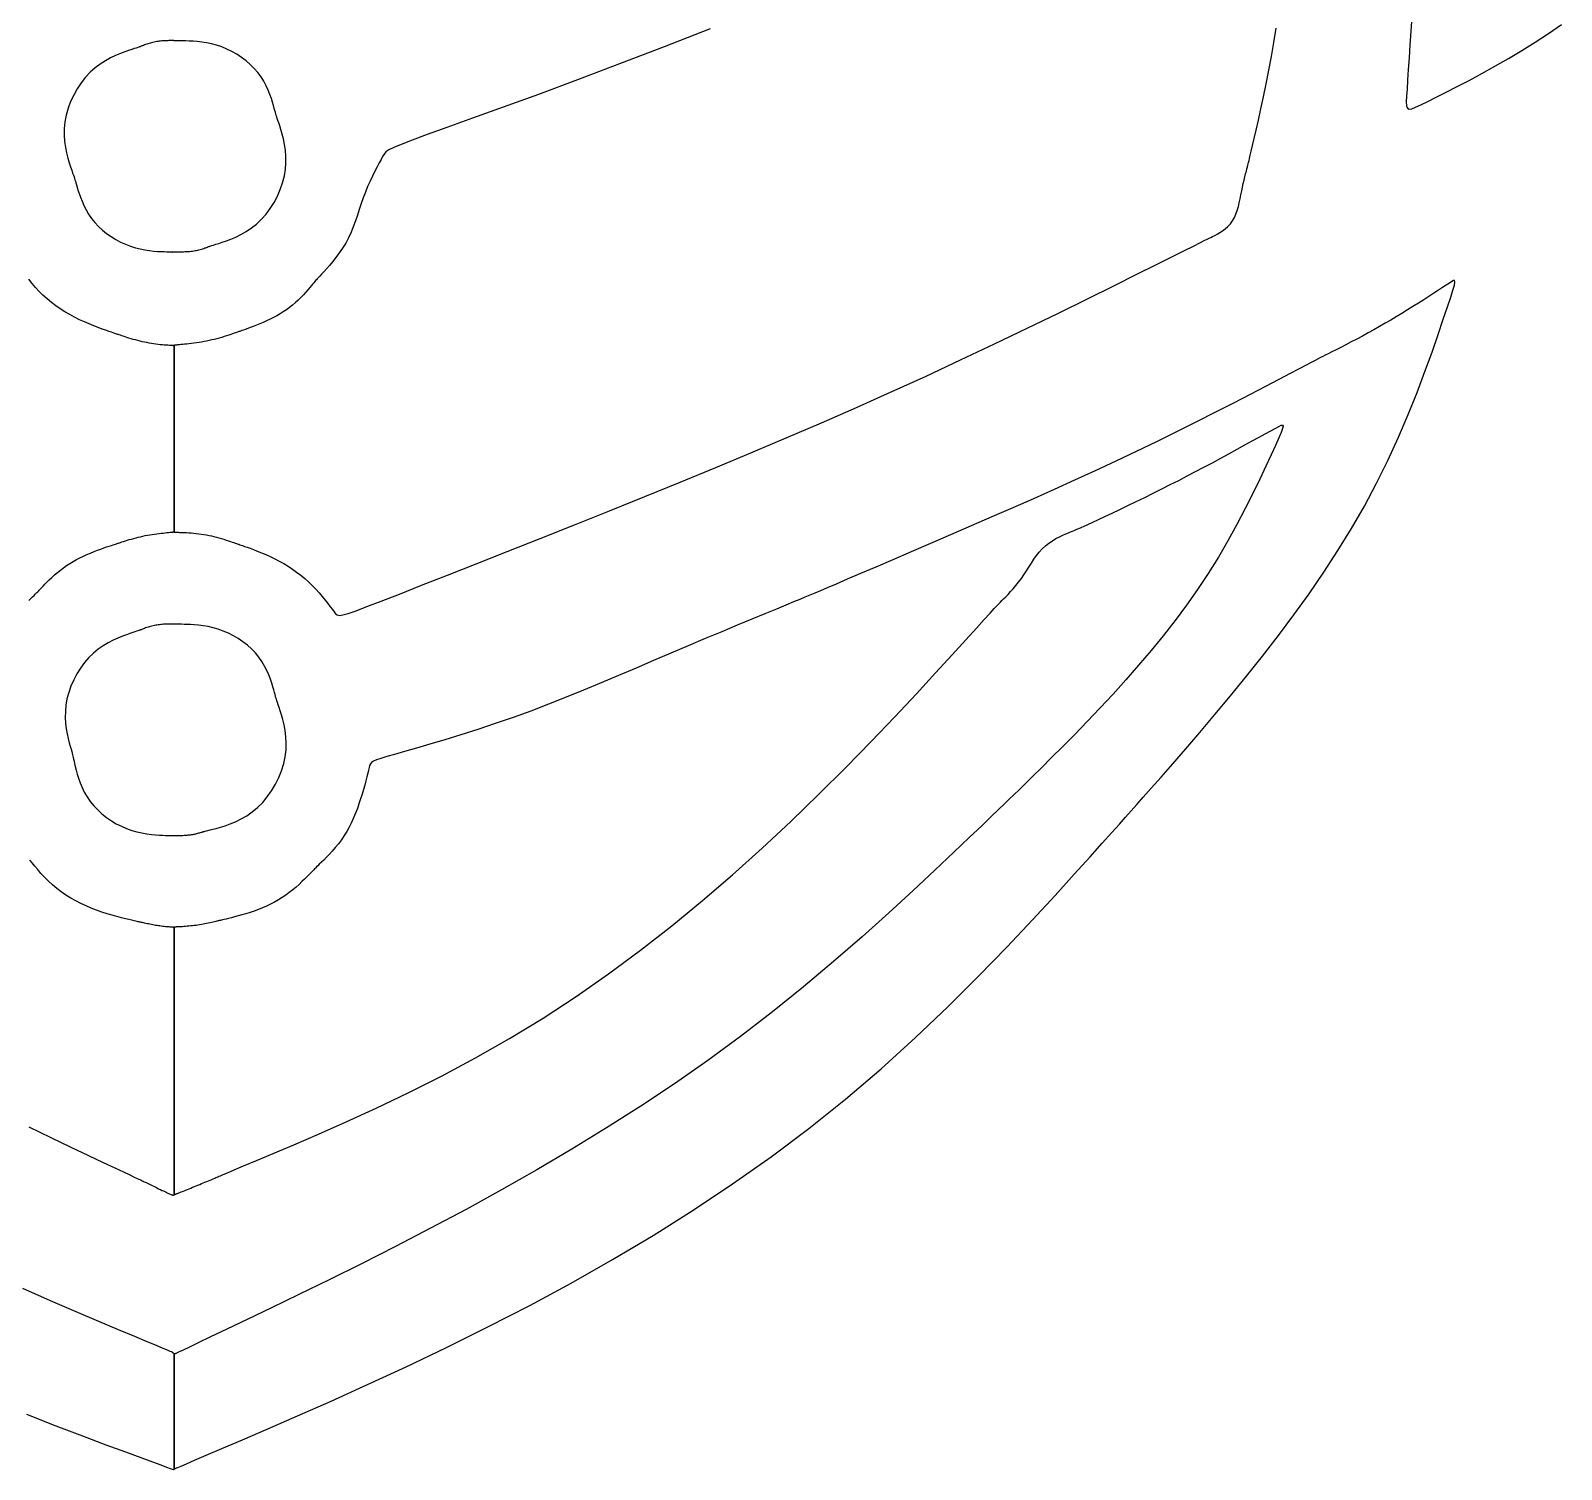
# Model space of a CAD drawing. Extents: x 0.9 to 43.7, y -24.8 to 15.2.
# Drawn here: x 20.7 to 40.3, y -24.81 to -6.39 of the extents above; entities that cross this region are included whole.
import ezdxf

# ---------------------------------------------------------------- set-up
doc = ezdxf.new("R2010")
doc.units = 0
doc.layers.add('LAYER 1', color=7, linetype='CONTINUOUS')

msp = doc.modelspace()

# ---------------------------------------------------------------- linework, layer by layer
at = {"layer": 'LAYER 1'}
for points in [[(38.383, -6.208), (38.371, -6.392), (38.36, -6.568), (38.349, -6.733), (38.339, -6.884), (38.33, -7.018), (38.323, -7.133), (38.317, -7.226), (38.314, -7.296), (38.317, -7.346), (38.328, -7.376), (38.349, -7.389), (38.383, -7.385), (38.433, -7.366), (38.501, -7.335), (38.589, -7.291), (38.697, -7.238), (38.823, -7.174), (38.964, -7.102), (39.118, -7.022), (39.28, -6.935), (39.448, -6.841), (39.62, -6.743), (39.793, -6.639), (39.963, -6.532), (40.132, -6.422), (40.299, -6.308)], [(29.402, -6.361), (28.812, -6.593), (28.242, -6.812), (27.703, -7.015), (27.203, -7.201), (26.752, -7.366), (26.359, -7.508), (26.033, -7.625), (25.778, -7.717), (25.586, -7.788), (25.447, -7.841), (25.351, -7.881), (25.289, -7.912), (25.251, -7.939), (25.228, -7.965), (25.21, -7.995), (25.19, -8.033), (25.166, -8.077), (25.139, -8.129), (25.11, -8.185), (25.079, -8.247), (25.049, -8.313), (25.018, -8.381), (24.989, -8.453), (24.962, -8.526), (24.936, -8.599), (24.911, -8.674), (24.887, -8.748), (24.861, -8.822), (24.834, -8.896), (24.805, -8.967), (24.773, -9.038), (24.737, -9.105), (24.697, -9.17), (24.655, -9.232), (24.612, -9.29), (24.569, -9.344), (24.528, -9.392), (24.49, -9.436), (24.456, -9.473), (24.427, -9.503), (24.405, -9.528), (24.387, -9.547), (24.373, -9.562), (24.362, -9.574), (24.352, -9.586), (24.341, -9.598), (24.33, -9.612), (24.316, -9.629), (24.298, -9.65), (24.277, -9.675), (24.253, -9.704), (24.226, -9.734), (24.196, -9.767), (24.164, -9.8), (24.13, -9.834), (24.094, -9.867), (24.057, -9.899), (24.018, -9.929), (23.979, -9.958), (23.938, -9.985), (23.897, -10.011), (23.855, -10.036), (23.812, -10.059), (23.768, -10.081), (23.724, -10.102), (23.68, -10.122), (23.636, -10.14), (23.594, -10.158), (23.553, -10.173), (23.516, -10.187), (23.482, -10.2), (23.452, -10.21), (23.427, -10.219), (23.407, -10.226), (23.392, -10.231), (23.38, -10.236), (23.369, -10.239), (23.36, -10.242), (23.35, -10.246), (23.339, -10.25), (23.326, -10.254), (23.309, -10.26), (23.288, -10.268), (23.265, -10.276), (23.239, -10.284), (23.211, -10.293), (23.181, -10.303), (23.151, -10.312), (23.119, -10.321), (23.087, -10.33), (23.055, -10.338), (23.022, -10.346), (22.99, -10.353), (22.957, -10.36), (22.924, -10.366), (22.891, -10.372), (22.859, -10.378), (22.826, -10.383), (22.793, -10.387), (22.761, -10.391), (22.73, -10.395), (22.701, -10.398), (22.674, -10.401), (22.65, -10.403), (22.628, -10.405), (22.61, -10.407), (22.596, -10.408), (22.586, -10.409), (22.578, -10.41), (22.573, -10.411), (22.569, -10.411), (22.567, -10.411), (22.566, -10.411), (22.566, -10.411), (22.565, -10.411), (22.565, -10.411), (22.564, -10.412), (22.563, -10.412), (22.562, -10.412), (22.561, -10.412), (22.56, -10.412), (22.559, -10.412), (22.558, -10.412), (22.557, -10.412), (22.556, -10.413), (22.555, -10.413), (22.554, -10.413), (22.553, -10.413), (22.552, -10.413), (22.551, -10.413), (22.55, -10.414), (22.549, -10.414), (22.548, -10.414), (22.547, -10.414), (22.547, -10.414), (22.546, -10.415), (22.545, -10.415), (22.544, -10.415), (22.544, -10.415), (22.544, -10.415), (22.543, -10.415), (22.543, -10.415), (22.543, -10.415), (22.543, -10.415), (22.543, -10.415), (22.543, -10.415), (22.543, -10.415), (22.543, -10.416), (22.543, -10.419), (22.543, -10.431), (22.543, -10.454), (22.543, -10.494), (22.543, -10.554), (22.543, -10.638), (22.543, -10.751), (22.543, -10.897), (22.543, -11.074), (22.543, -11.272), (22.543, -11.484), (22.543, -11.7), (22.543, -11.913), (22.543, -12.114), (22.543, -12.295), (22.543, -12.447), (22.543, -12.565), (22.543, -12.654), (22.543, -12.718), (22.543, -12.761), (22.543, -12.787), (22.543, -12.8), (22.543, -12.805), (22.543, -12.805), (22.543, -12.805), (22.543, -12.805), (22.543, -12.805), (22.543, -12.805), (22.543, -12.805), (22.543, -12.805), (22.543, -12.805), (22.544, -12.805), (22.544, -12.805), (22.545, -12.806), (22.546, -12.806), (22.546, -12.806), (22.547, -12.806), (22.548, -12.806), (22.549, -12.806), (22.55, -12.806), (22.551, -12.806), (22.552, -12.806), (22.553, -12.806), (22.554, -12.806), (22.555, -12.806), (22.556, -12.807), (22.557, -12.807), (22.558, -12.807), (22.559, -12.807), (22.56, -12.807), (22.561, -12.807), (22.562, -12.807), (22.563, -12.807), (22.564, -12.807), (22.564, -12.807), (22.565, -12.807), (22.566, -12.807), (22.566, -12.807), (22.567, -12.807), (22.569, -12.807), (22.572, -12.807), (22.577, -12.808), (22.584, -12.808), (22.595, -12.808), (22.608, -12.809), (22.626, -12.809), (22.647, -12.81), (22.671, -12.811), (22.698, -12.812), (22.728, -12.814), (22.758, -12.816), (22.79, -12.819), (22.823, -12.822), (22.856, -12.826), (22.889, -12.83), (22.922, -12.835), (22.954, -12.841), (22.987, -12.848), (23.019, -12.855), (23.051, -12.862), (23.084, -12.87), (23.115, -12.879), (23.147, -12.888), (23.178, -12.897), (23.207, -12.907), (23.235, -12.916), (23.262, -12.925), (23.285, -12.933), (23.306, -12.94), (23.324, -12.946), (23.338, -12.951), (23.349, -12.955), (23.36, -12.959), (23.37, -12.962), (23.382, -12.967), (23.397, -12.972), (23.417, -12.979), (23.442, -12.988), (23.474, -12.999), (23.512, -13.013), (23.556, -13.029), (23.605, -13.048), (23.658, -13.069), (23.714, -13.092), (23.771, -13.118), (23.829, -13.146), (23.887, -13.176), (23.944, -13.209), (24, -13.243), (24.055, -13.279), (24.109, -13.318), (24.161, -13.358), (24.212, -13.4), (24.261, -13.444), (24.308, -13.489), (24.354, -13.536), (24.397, -13.584), (24.437, -13.631), (24.475, -13.677), (24.509, -13.721), (24.54, -13.761), (24.566, -13.796), (24.588, -13.827), (24.607, -13.85), (24.627, -13.866), (24.656, -13.872), (24.702, -13.866), (24.77, -13.847), (24.87, -13.812), (25.007, -13.76), (25.19, -13.689), (25.424, -13.598), (25.709, -13.486), (26.039, -13.357), (26.406, -13.212), (26.803, -13.055), (27.225, -12.888), (27.664, -12.713), (28.113, -12.532), (28.567, -12.349), (29.02, -12.164), (29.473, -11.978), (29.925, -11.789), (30.376, -11.598), (30.826, -11.405), (31.274, -11.209), (31.721, -11.01), (32.167, -10.807), (32.609, -10.602), (33.043, -10.397), (33.462, -10.196), (33.86, -10.002), (34.231, -9.82), (34.568, -9.653), (34.866, -9.505), (35.118, -9.379), (35.32, -9.278), (35.474, -9.2), (35.588, -9.143), (35.67, -9.102), (35.726, -9.074), (35.763, -9.056), (35.789, -9.043), (35.81, -9.033), (35.833, -9.022), (35.861, -9.008), (35.892, -8.991), (35.926, -8.971), (35.961, -8.948), (35.996, -8.921), (36.03, -8.891), (36.062, -8.857), (36.089, -8.819), (36.113, -8.778), (36.133, -8.734), (36.149, -8.687), (36.164, -8.638), (36.176, -8.588), (36.187, -8.538), (36.197, -8.487), (36.207, -8.438), (36.217, -8.389), (36.227, -8.343), (36.238, -8.299), (36.248, -8.257), (36.257, -8.219), (36.266, -8.185), (36.274, -8.154), (36.281, -8.129), (36.286, -8.108), (36.291, -8.091), (36.295, -8.072), (36.301, -8.05), (36.308, -8.021), (36.317, -7.981), (36.329, -7.928), (36.345, -7.858), (36.366, -7.768), (36.391, -7.658), (36.42, -7.53), (36.451, -7.387), (36.484, -7.231), (36.519, -7.066), (36.553, -6.893), (36.587, -6.716), (36.619, -6.536), (36.649, -6.355)], [(20.679, -13.683), (20.706, -13.657), (20.729, -13.634), (20.748, -13.615), (20.763, -13.601), (20.775, -13.589), (20.785, -13.579), (20.794, -13.57), (20.804, -13.56), (20.814, -13.549), (20.827, -13.536), (20.843, -13.519), (20.863, -13.497), (20.886, -13.473), (20.913, -13.445), (20.943, -13.416), (20.975, -13.385), (21.01, -13.354), (21.047, -13.322), (21.085, -13.291), (21.124, -13.262), (21.164, -13.234), (21.206, -13.207), (21.248, -13.182), (21.291, -13.158), (21.335, -13.135), (21.38, -13.113), (21.424, -13.092), (21.47, -13.073), (21.515, -13.054), (21.559, -13.038), (21.601, -13.022), (21.641, -13.008), (21.677, -12.995), (21.709, -12.985), (21.737, -12.976), (21.759, -12.968), (21.777, -12.963), (21.79, -12.958), (21.801, -12.955), (21.811, -12.952), (21.82, -12.949), (21.829, -12.945), (21.841, -12.942), (21.855, -12.937), (21.872, -12.931), (21.893, -12.925), (21.916, -12.918), (21.941, -12.91), (21.967, -12.902), (21.995, -12.894), (22.024, -12.886), (22.053, -12.878), (22.082, -12.871), (22.111, -12.864), (22.141, -12.857), (22.17, -12.851), (22.2, -12.846), (22.23, -12.84), (22.259, -12.836), (22.289, -12.831), (22.318, -12.827), (22.347, -12.823), (22.375, -12.82), (22.402, -12.817), (22.426, -12.814), (22.449, -12.812), (22.469, -12.81), (22.485, -12.808), (22.499, -12.807), (22.509, -12.806), (22.516, -12.805), (22.522, -12.805), (22.525, -12.804), (22.527, -12.804), (22.528, -12.804), (22.528, -12.804), (22.528, -12.804), (22.529, -12.804), (22.529, -12.804), (22.53, -12.804), (22.53, -12.804), (22.531, -12.804), (22.531, -12.804), (22.532, -12.804), (22.533, -12.804), (22.533, -12.804), (22.534, -12.804), (22.534, -12.804), (22.535, -12.804), (22.536, -12.805), (22.536, -12.805), (22.537, -12.805), (22.538, -12.805), (22.538, -12.805), (22.539, -12.805), (22.54, -12.805), (22.54, -12.805), (22.541, -12.805), (22.541, -12.805), (22.542, -12.805), (22.542, -12.805), (22.542, -12.805), (22.542, -12.805), (22.542, -12.805), (22.543, -12.805), (22.543, -12.805), (22.543, -12.805), (22.543, -12.805), (22.543, -12.805), (22.543, -12.805), (22.543, -12.801), (22.543, -12.789), (22.543, -12.764), (22.543, -12.723), (22.543, -12.661), (22.543, -12.574), (22.543, -12.457), (22.543, -12.306), (22.543, -12.126), (22.543, -11.925), (22.543, -11.711), (22.543, -11.492), (22.543, -11.279), (22.543, -11.079), (22.543, -10.901), (22.543, -10.753), (22.543, -10.639), (22.543, -10.554), (22.543, -10.493), (22.543, -10.454), (22.543, -10.43), (22.543, -10.419), (22.543, -10.416), (22.543, -10.415), (22.543, -10.415), (22.543, -10.415), (22.543, -10.415), (22.543, -10.415), (22.542, -10.415), (22.542, -10.415), (22.542, -10.415), (22.541, -10.415), (22.541, -10.415), (22.54, -10.416), (22.539, -10.416), (22.538, -10.416), (22.537, -10.416), (22.537, -10.416), (22.536, -10.416), (22.535, -10.416), (22.534, -10.417), (22.533, -10.417), (22.532, -10.417), (22.531, -10.417), (22.53, -10.417), (22.529, -10.417), (22.528, -10.418), (22.527, -10.418), (22.526, -10.418), (22.525, -10.418), (22.524, -10.418), (22.523, -10.418), (22.522, -10.418), (22.521, -10.418), (22.52, -10.419), (22.52, -10.419), (22.519, -10.419), (22.519, -10.419), (22.518, -10.419), (22.515, -10.418), (22.512, -10.418), (22.507, -10.418), (22.499, -10.417), (22.489, -10.417), (22.475, -10.416), (22.458, -10.414), (22.438, -10.413), (22.415, -10.411), (22.39, -10.409), (22.364, -10.406), (22.336, -10.403), (22.307, -10.4), (22.278, -10.396), (22.249, -10.391), (22.22, -10.386), (22.191, -10.38), (22.162, -10.374), (22.133, -10.368), (22.104, -10.361), (22.075, -10.354), (22.046, -10.346), (22.018, -10.338), (21.99, -10.33), (21.962, -10.321), (21.936, -10.313), (21.912, -10.305), (21.89, -10.298), (21.87, -10.291), (21.853, -10.286), (21.839, -10.281), (21.828, -10.277), (21.818, -10.274), (21.808, -10.27), (21.796, -10.266), (21.781, -10.261), (21.762, -10.255), (21.737, -10.246), (21.705, -10.236), (21.666, -10.222), (21.62, -10.206), (21.568, -10.187), (21.512, -10.165), (21.453, -10.141), (21.392, -10.115), (21.329, -10.086), (21.266, -10.055), (21.204, -10.021), (21.143, -9.985), (21.083, -9.947), (21.025, -9.907), (20.969, -9.864), (20.914, -9.819), (20.862, -9.773), (20.813, -9.724), (20.766, -9.673), (20.722, -9.621), (20.681, -9.569)], [(20.682, -20.42), (20.964, -20.558), (21.22, -20.681), (21.445, -20.787), (21.633, -20.875), (21.78, -20.945), (21.892, -20.997), (21.974, -21.036), (22.03, -21.062), (22.066, -21.079), (22.088, -21.089), (22.1, -21.095), (22.109, -21.099), (22.119, -21.104), (22.131, -21.109), (22.144, -21.115), (22.159, -21.122), (22.174, -21.13), (22.191, -21.138), (22.208, -21.146), (22.226, -21.155), (22.244, -21.163), (22.261, -21.172), (22.279, -21.181), (22.297, -21.189), (22.314, -21.198), (22.332, -21.207), (22.35, -21.216), (22.367, -21.224), (22.385, -21.233), (22.403, -21.241), (22.42, -21.249), (22.437, -21.257), (22.453, -21.264), (22.467, -21.271), (22.481, -21.277), (22.492, -21.282), (22.502, -21.286), (22.509, -21.29), (22.514, -21.292), (22.519, -21.294), (22.521, -21.295), (22.523, -21.296), (22.524, -21.296), (22.525, -21.296), (22.525, -21.296), (22.525, -21.296), (22.526, -21.295), (22.526, -21.295), (22.527, -21.295), (22.528, -21.295), (22.529, -21.294), (22.529, -21.294), (22.53, -21.294), (22.531, -21.293), (22.532, -21.293), (22.532, -21.292), (22.533, -21.292), (22.534, -21.292), (22.535, -21.291), (22.535, -21.291), (22.536, -21.291), (22.537, -21.29), (22.538, -21.29), (22.538, -21.29), (22.539, -21.289), (22.54, -21.289), (22.54, -21.289), (22.541, -21.289), (22.541, -21.288), (22.542, -21.288), (22.542, -21.288), (22.542, -21.288), (22.542, -21.288), (22.543, -21.288), (22.543, -21.288), (22.543, -21.288), (22.543, -21.288), (22.543, -21.288), (22.543, -21.286), (22.543, -21.276), (22.543, -21.253), (22.543, -21.209), (22.543, -21.139), (22.543, -21.037), (22.543, -20.896), (22.543, -20.71), (22.543, -20.476), (22.543, -20.205), (22.543, -19.908), (22.543, -19.597), (22.543, -19.286), (22.543, -18.986), (22.543, -18.711), (22.543, -18.471), (22.543, -18.279), (22.543, -18.132), (22.543, -18.025), (22.543, -17.951), (22.543, -17.904), (22.543, -17.879), (22.543, -17.867), (22.543, -17.865), (22.543, -17.865), (22.543, -17.865), (22.543, -17.865), (22.543, -17.865), (22.543, -17.865), (22.543, -17.865), (22.542, -17.865), (22.542, -17.865), (22.542, -17.865), (22.542, -17.865), (22.542, -17.865), (22.541, -17.865), (22.541, -17.865), (22.541, -17.865), (22.54, -17.865), (22.54, -17.865), (22.539, -17.865), (22.539, -17.865), (22.539, -17.865), (22.538, -17.865), (22.538, -17.865), (22.537, -17.866), (22.537, -17.866), (22.537, -17.866), (22.536, -17.866), (22.536, -17.866), (22.535, -17.866), (22.535, -17.866), (22.535, -17.866), (22.534, -17.866), (22.534, -17.866), (22.534, -17.866), (22.534, -17.866), (22.533, -17.866), (22.533, -17.866), (22.532, -17.866), (22.531, -17.866), (22.528, -17.865), (22.524, -17.865), (22.519, -17.865), (22.511, -17.864), (22.502, -17.863), (22.491, -17.862), (22.478, -17.861), (22.463, -17.86), (22.447, -17.859), (22.43, -17.857), (22.413, -17.855), (22.395, -17.853), (22.376, -17.851), (22.358, -17.848), (22.34, -17.846), (22.322, -17.843), (22.303, -17.84), (22.285, -17.837), (22.267, -17.833), (22.249, -17.83), (22.231, -17.826), (22.213, -17.822), (22.195, -17.819), (22.178, -17.815), (22.162, -17.811), (22.147, -17.808), (22.133, -17.805), (22.121, -17.802), (22.111, -17.8), (22.102, -17.798), (22.095, -17.796), (22.088, -17.795), (22.078, -17.793), (22.066, -17.79), (22.049, -17.786), (22.027, -17.781), (21.998, -17.774), (21.961, -17.766), (21.916, -17.755), (21.865, -17.742), (21.808, -17.728), (21.747, -17.711), (21.683, -17.692), (21.616, -17.67), (21.548, -17.647), (21.48, -17.62), (21.413, -17.592), (21.347, -17.561), (21.282, -17.527), (21.218, -17.491), (21.156, -17.453), (21.096, -17.412), (21.038, -17.368), (20.983, -17.322), (20.931, -17.274), (20.882, -17.224), (20.836, -17.175), (20.795, -17.127), (20.757, -17.082), (20.724, -17.04), (20.695, -17.004)], [(20.65, -24.099), (21.027, -24.247), (21.368, -24.377), (21.667, -24.489), (21.916, -24.58), (22.113, -24.653), (22.262, -24.708), (22.371, -24.747), (22.445, -24.775), (22.491, -24.792), (22.517, -24.801), (22.527, -24.805), (22.529, -24.805), (22.53, -24.805), (22.53, -24.805), (22.531, -24.805), (22.531, -24.805), (22.532, -24.804), (22.532, -24.804), (22.533, -24.804), (22.533, -24.804), (22.534, -24.804), (22.534, -24.803), (22.535, -24.803), (22.535, -24.803), (22.536, -24.803), (22.536, -24.802), (22.537, -24.802), (22.537, -24.802), (22.538, -24.801), (22.538, -24.801), (22.539, -24.801), (22.54, -24.801), (22.54, -24.8), (22.541, -24.8), (22.541, -24.8), (22.541, -24.8), (22.542, -24.799), (22.542, -24.799), (22.542, -24.799), (22.542, -24.799), (22.543, -24.799), (22.543, -24.799), (22.543, -24.799), (22.543, -24.799), (22.543, -24.799), (22.543, -24.799), (22.543, -24.799), (22.543, -24.796), (22.543, -24.788), (22.543, -24.773), (22.543, -24.748), (22.543, -24.712), (22.543, -24.66), (22.543, -24.592), (22.543, -24.504), (22.543, -24.398), (22.543, -24.279), (22.543, -24.152), (22.543, -24.021), (22.543, -23.892), (22.543, -23.77), (22.543, -23.658), (22.543, -23.563), (22.543, -23.488), (22.543, -23.431), (22.543, -23.389), (22.543, -23.36), (22.543, -23.342), (22.543, -23.332), (22.543, -23.327), (22.543, -23.326), (22.543, -23.326), (22.543, -23.326), (22.543, -23.326), (22.543, -23.326), (22.543, -23.326), (22.542, -23.326), (22.542, -23.326), (22.542, -23.326), (22.541, -23.325), (22.541, -23.325), (22.54, -23.325), (22.54, -23.324), (22.539, -23.324), (22.538, -23.323), (22.537, -23.322), (22.536, -23.321), (22.534, -23.32), (22.533, -23.319), (22.531, -23.317), (22.53, -23.316), (22.528, -23.314), (22.526, -23.313), (22.525, -23.311), (22.523, -23.31), (22.522, -23.309), (22.52, -23.308), (22.519, -23.307), (22.518, -23.306), (22.518, -23.306), (22.517, -23.305), (22.516, -23.305), (22.516, -23.305), (22.515, -23.304), (22.515, -23.304), (22.514, -23.304), (22.508, -23.301), (22.491, -23.294), (22.457, -23.28), (22.401, -23.257), (22.316, -23.221), (22.196, -23.171), (22.036, -23.104), (21.83, -23.018), (21.578, -22.912), (21.285, -22.788), (20.958, -22.647), (20.603, -22.49)]]:
    msp.add_lwpolyline(points, dxfattribs=at)
for points in [[(22.559, -6.515), (22.558, -6.515), (22.557, -6.515), (22.556, -6.515), (22.555, -6.515), (22.554, -6.515), (22.553, -6.515), (22.552, -6.515), (22.551, -6.515), (22.55, -6.515), (22.549, -6.515), (22.548, -6.515), (22.547, -6.514), (22.547, -6.514), (22.546, -6.514), (22.545, -6.514), (22.545, -6.514), (22.544, -6.514), (22.544, -6.514), (22.543, -6.514), (22.543, -6.514), (22.543, -6.514), (22.543, -6.514), (22.542, -6.514), (22.542, -6.514), (22.542, -6.514), (22.541, -6.514), (22.54, -6.514), (22.54, -6.514), (22.539, -6.514), (22.538, -6.514), (22.537, -6.513), (22.536, -6.513), (22.535, -6.513), (22.534, -6.513), (22.533, -6.513), (22.531, -6.513), (22.53, -6.513), (22.529, -6.513), (22.528, -6.513), (22.527, -6.513), (22.526, -6.512), (22.525, -6.512), (22.524, -6.512), (22.523, -6.512), (22.522, -6.512), (22.52, -6.512), (22.52, -6.512), (22.519, -6.512), (22.518, -6.512), (22.517, -6.512), (22.516, -6.512), (22.516, -6.512), (22.515, -6.512), (22.514, -6.512), (22.513, -6.512), (22.511, -6.512), (22.508, -6.512), (22.504, -6.513), (22.498, -6.513), (22.491, -6.513), (22.482, -6.513), (22.471, -6.513), (22.459, -6.514), (22.446, -6.514), (22.431, -6.515), (22.416, -6.516), (22.4, -6.517), (22.384, -6.518), (22.367, -6.52), (22.351, -6.522), (22.335, -6.524), (22.318, -6.526), (22.302, -6.529), (22.286, -6.533), (22.269, -6.536), (22.253, -6.54), (22.237, -6.545), (22.221, -6.549), (22.205, -6.554), (22.19, -6.559), (22.175, -6.564), (22.162, -6.569), (22.149, -6.574), (22.137, -6.579), (22.127, -6.582), (22.119, -6.586), (22.112, -6.588), (22.105, -6.591), (22.098, -6.594), (22.088, -6.597), (22.074, -6.602), (22.055, -6.608), (22.031, -6.616), (21.998, -6.627), (21.957, -6.64), (21.909, -6.657), (21.853, -6.678), (21.792, -6.704), (21.728, -6.734), (21.662, -6.771), (21.595, -6.813), (21.529, -6.862), (21.465, -6.919), (21.405, -6.983), (21.35, -7.054), (21.3, -7.13), (21.255, -7.21), (21.216, -7.294), (21.184, -7.38), (21.159, -7.467), (21.142, -7.554), (21.133, -7.639), (21.132, -7.723), (21.138, -7.803), (21.148, -7.88), (21.162, -7.951), (21.179, -8.017), (21.196, -8.077), (21.213, -8.129), (21.229, -8.173), (21.241, -8.208), (21.251, -8.236), (21.259, -8.259), (21.265, -8.278), (21.271, -8.296), (21.277, -8.314), (21.283, -8.334), (21.29, -8.359), (21.299, -8.389), (21.31, -8.427), (21.324, -8.47), (21.341, -8.518), (21.362, -8.57), (21.386, -8.624), (21.414, -8.679), (21.446, -8.735), (21.483, -8.789), (21.525, -8.841), (21.572, -8.891), (21.623, -8.938), (21.677, -8.982), (21.734, -9.023), (21.793, -9.059), (21.855, -9.092), (21.917, -9.121), (21.98, -9.145), (22.044, -9.164), (22.106, -9.18), (22.166, -9.192), (22.224, -9.2), (22.279, -9.207), (22.328, -9.211), (22.373, -9.214), (22.411, -9.215), (22.442, -9.216), (22.466, -9.217), (22.484, -9.218), (22.497, -9.219), (22.506, -9.219), (22.511, -9.219), (22.514, -9.219), (22.515, -9.219), (22.516, -9.219), (22.517, -9.219), (22.517, -9.219), (22.518, -9.219), (22.519, -9.219), (22.52, -9.219), (22.521, -9.22), (22.522, -9.22), (22.523, -9.219), (22.524, -9.219), (22.526, -9.219), (22.527, -9.219), (22.528, -9.219), (22.529, -9.219), (22.53, -9.219), (22.531, -9.219), (22.532, -9.219), (22.533, -9.219), (22.534, -9.219), (22.535, -9.219), (22.536, -9.218), (22.537, -9.218), (22.538, -9.218), (22.539, -9.218), (22.54, -9.218), (22.541, -9.218), (22.541, -9.218), (22.542, -9.218), (22.542, -9.218), (22.542, -9.218), (22.543, -9.218), (22.543, -9.218), (22.543, -9.218), (22.544, -9.218), (22.544, -9.218), (22.544, -9.218), (22.545, -9.218), (22.546, -9.217), (22.546, -9.217), (22.547, -9.217), (22.548, -9.217), (22.549, -9.217), (22.55, -9.217), (22.551, -9.217), (22.552, -9.217), (22.553, -9.217), (22.554, -9.217), (22.555, -9.217), (22.555, -9.217), (22.556, -9.217), (22.557, -9.217), (22.558, -9.217), (22.559, -9.217), (22.56, -9.217), (22.561, -9.217), (22.562, -9.217), (22.563, -9.217), (22.564, -9.217), (22.565, -9.217), (22.565, -9.217), (22.566, -9.217), (22.566, -9.217), (22.567, -9.217), (22.568, -9.217), (22.569, -9.217), (22.572, -9.217), (22.575, -9.217), (22.58, -9.217), (22.587, -9.217), (22.595, -9.217), (22.605, -9.217), (22.617, -9.216), (22.63, -9.216), (22.645, -9.216), (22.66, -9.216), (22.676, -9.215), (22.692, -9.215), (22.709, -9.214), (22.726, -9.212), (22.742, -9.211), (22.759, -9.209), (22.776, -9.207), (22.792, -9.205), (22.809, -9.202), (22.826, -9.199), (22.842, -9.195), (22.858, -9.191), (22.875, -9.187), (22.891, -9.182), (22.906, -9.178), (22.92, -9.173), (22.934, -9.168), (22.946, -9.164), (22.957, -9.16), (22.967, -9.156), (22.974, -9.154), (22.981, -9.151), (22.988, -9.149), (22.997, -9.146), (23.009, -9.142), (23.025, -9.137), (23.046, -9.13), (23.075, -9.121), (23.111, -9.11), (23.156, -9.095), (23.209, -9.077), (23.267, -9.055), (23.33, -9.028), (23.396, -8.995), (23.463, -8.957), (23.53, -8.912), (23.596, -8.861), (23.658, -8.801), (23.717, -8.735), (23.771, -8.662), (23.82, -8.584), (23.863, -8.503), (23.899, -8.418), (23.929, -8.332), (23.952, -8.246), (23.966, -8.16), (23.972, -8.076), (23.972, -7.994), (23.965, -7.915), (23.954, -7.841), (23.94, -7.772), (23.924, -7.709), (23.907, -7.653), (23.892, -7.605), (23.879, -7.566), (23.868, -7.534), (23.86, -7.509), (23.854, -7.488), (23.848, -7.47), (23.842, -7.452), (23.837, -7.432), (23.83, -7.409), (23.823, -7.381), (23.813, -7.345), (23.8, -7.303), (23.785, -7.255), (23.767, -7.203), (23.745, -7.149), (23.719, -7.092), (23.688, -7.034), (23.653, -6.977), (23.612, -6.921), (23.567, -6.868), (23.516, -6.818), (23.462, -6.771), (23.404, -6.728), (23.343, -6.688), (23.28, -6.652), (23.216, -6.621), (23.151, -6.594), (23.085, -6.573), (23.02, -6.556), (22.957, -6.542), (22.895, -6.533), (22.837, -6.526), (22.784, -6.522), (22.735, -6.519), (22.692, -6.518), (22.657, -6.517), (22.628, -6.517), (22.607, -6.516), (22.591, -6.516), (22.58, -6.516), (22.573, -6.516), (22.569, -6.516), (22.567, -6.516), (22.566, -6.516), (22.565, -6.516), (22.565, -6.516), (22.564, -6.516), (22.563, -6.516), (22.563, -6.515), (22.562, -6.515), (22.561, -6.515), (22.56, -6.515)], [(22.755, -21.203), (22.777, -21.194), (22.8, -21.185), (22.823, -21.176), (22.845, -21.166), (22.868, -21.157), (22.89, -21.147), (22.913, -21.138), (22.935, -21.129), (22.958, -21.119), (22.98, -21.11), (23.001, -21.101), (23.022, -21.092), (23.042, -21.084), (23.06, -21.076), (23.076, -21.069), (23.09, -21.063), (23.101, -21.059), (23.113, -21.053), (23.133, -21.045), (23.167, -21.031), (23.224, -21.007), (23.309, -20.971), (23.43, -20.92), (23.594, -20.851), (23.808, -20.761), (24.075, -20.648), (24.39, -20.513), (24.743, -20.356), (25.129, -20.179), (25.538, -19.983), (25.964, -19.769), (26.399, -19.537), (26.834, -19.289), (27.265, -19.027), (27.688, -18.75), (28.103, -18.46), (28.511, -18.158), (28.912, -17.846), (29.305, -17.524), (29.69, -17.193), (30.067, -16.854), (30.435, -16.509), (30.794, -16.162), (31.137, -15.819), (31.462, -15.486), (31.765, -15.169), (32.042, -14.874), (32.288, -14.608), (32.5, -14.376), (32.674, -14.185), (32.81, -14.036), (32.912, -13.924), (32.987, -13.842), (33.039, -13.785), (33.075, -13.746), (33.1, -13.72), (33.118, -13.701), (33.137, -13.683), (33.159, -13.66), (33.186, -13.634), (33.216, -13.603), (33.248, -13.568), (33.282, -13.53), (33.316, -13.49), (33.351, -13.446), (33.386, -13.4), (33.419, -13.352), (33.451, -13.303), (33.483, -13.253), (33.514, -13.203), (33.547, -13.154), (33.581, -13.107), (33.616, -13.062), (33.654, -13.02), (33.695, -12.981), (33.739, -12.947), (33.784, -12.916), (33.829, -12.889), (33.873, -12.866), (33.915, -12.846), (33.954, -12.828), (33.989, -12.814), (34.017, -12.803), (34.04, -12.794), (34.06, -12.786), (34.078, -12.778), (34.098, -12.769), (34.121, -12.759), (34.151, -12.746), (34.188, -12.728), (34.237, -12.706), (34.299, -12.677), (34.372, -12.643), (34.455, -12.604), (34.547, -12.561), (34.646, -12.515), (34.749, -12.466), (34.856, -12.414), (34.965, -12.361), (35.074, -12.308), (35.183, -12.253), (35.292, -12.198), (35.4, -12.143), (35.508, -12.087), (35.616, -12.031), (35.723, -11.974), (35.831, -11.917), (35.938, -11.859), (36.044, -11.802), (36.148, -11.745), (36.248, -11.69), (36.342, -11.639), (36.43, -11.59), (36.509, -11.547), (36.578, -11.509), (36.635, -11.477), (36.68, -11.453), (36.711, -11.438), (36.731, -11.437), (36.737, -11.449), (36.731, -11.479), (36.713, -11.529), (36.682, -11.6), (36.639, -11.696), (36.583, -11.818), (36.516, -11.963), (36.438, -12.129), (36.35, -12.311), (36.252, -12.505), (36.145, -12.708), (36.03, -12.916), (35.908, -13.126), (35.778, -13.334), (35.642, -13.539), (35.501, -13.74), (35.354, -13.937), (35.202, -14.132), (35.046, -14.323), (34.887, -14.511), (34.725, -14.696), (34.56, -14.879), (34.394, -15.057), (34.229, -15.23), (34.069, -15.395), (33.916, -15.55), (33.773, -15.693), (33.643, -15.822), (33.529, -15.934), (33.433, -16.028), (33.357, -16.103), (33.292, -16.166), (33.232, -16.224), (33.169, -16.285), (33.094, -16.357), (33, -16.447), (32.878, -16.564), (32.72, -16.714), (32.52, -16.905), (32.278, -17.134), (31.999, -17.395), (31.688, -17.681), (31.347, -17.986), (30.983, -18.303), (30.599, -18.626), (30.2, -18.948), (29.79, -19.264), (29.372, -19.57), (28.946, -19.867), (28.514, -20.155), (28.076, -20.434), (27.632, -20.706), (27.184, -20.969), (26.732, -21.226), (26.277, -21.476), (25.822, -21.718), (25.373, -21.951), (24.938, -22.172), (24.524, -22.379), (24.137, -22.568), (23.785, -22.739), (23.476, -22.887), (23.215, -23.011), (23.008, -23.11), (22.85, -23.185), (22.736, -23.239), (22.657, -23.277), (22.607, -23.3), (22.58, -23.313), (22.569, -23.318), (22.566, -23.32), (22.566, -23.32), (22.565, -23.32), (22.564, -23.32), (22.564, -23.321), (22.563, -23.321), (22.562, -23.321), (22.561, -23.321), (22.56, -23.322), (22.559, -23.322), (22.559, -23.323), (22.558, -23.323), (22.557, -23.323), (22.556, -23.324), (22.555, -23.324), (22.555, -23.325), (22.554, -23.325), (22.553, -23.326), (22.552, -23.326), (22.551, -23.327), (22.55, -23.327), (22.55, -23.327), (22.549, -23.328), (22.548, -23.328), (22.548, -23.328), (22.547, -23.329), (22.547, -23.329), (22.546, -23.329), (22.546, -23.329), (22.546, -23.329), (22.546, -23.329), (22.546, -23.329), (22.546, -23.329), (22.546, -23.329), (22.546, -23.329), (22.546, -23.329), (22.546, -23.329), (22.546, -23.329), (22.546, -23.329), (22.546, -23.329), (22.546, -23.329), (22.546, -23.329), (22.545, -23.329), (22.545, -23.328), (22.545, -23.328), (22.545, -23.328), (22.545, -23.328), (22.544, -23.328), (22.544, -23.327), (22.544, -23.327), (22.544, -23.327), (22.544, -23.327), (22.543, -23.327), (22.543, -23.327), (22.543, -23.327), (22.543, -23.326), (22.543, -23.326), (22.543, -23.326), (22.543, -23.326), (22.543, -23.326), (22.543, -23.326), (22.543, -23.326), (22.543, -23.326), (22.543, -23.326), (22.543, -23.326), (22.543, -23.326), (22.543, -23.326), (22.543, -23.326), (22.543, -23.328), (22.543, -23.333), (22.543, -23.345), (22.543, -23.366), (22.543, -23.399), (22.543, -23.446), (22.543, -23.51), (22.543, -23.594), (22.543, -23.697), (22.543, -23.815), (22.543, -23.943), (22.543, -24.076), (22.543, -24.208), (22.543, -24.335), (22.543, -24.451), (22.543, -24.55), (22.543, -24.63), (22.543, -24.69), (22.543, -24.734), (22.543, -24.764), (22.543, -24.783), (22.543, -24.794), (22.543, -24.798), (22.543, -24.799), (22.543, -24.799), (22.543, -24.799), (22.543, -24.799), (22.543, -24.799), (22.543, -24.799), (22.543, -24.799), (22.543, -24.799), (22.544, -24.798), (22.544, -24.798), (22.545, -24.798), (22.545, -24.798), (22.546, -24.798), (22.547, -24.797), (22.548, -24.797), (22.549, -24.796), (22.55, -24.796), (22.551, -24.796), (22.552, -24.795), (22.553, -24.795), (22.554, -24.794), (22.555, -24.794), (22.556, -24.793), (22.557, -24.793), (22.558, -24.793), (22.559, -24.792), (22.56, -24.792), (22.561, -24.791), (22.562, -24.791), (22.563, -24.79), (22.563, -24.79), (22.564, -24.79), (22.565, -24.789), (22.566, -24.789), (22.566, -24.789), (22.572, -24.786), (22.59, -24.779), (22.629, -24.762), (22.697, -24.733), (22.801, -24.688), (22.95, -24.625), (23.153, -24.538), (23.416, -24.426), (23.741, -24.286), (24.122, -24.12), (24.55, -23.931), (25.015, -23.72), (25.511, -23.491), (26.028, -23.243), (26.558, -22.981), (27.092, -22.706), (27.624, -22.419), (28.151, -22.12), (28.671, -21.81), (29.184, -21.487), (29.688, -21.151), (30.182, -20.803), (30.665, -20.441), (31.135, -20.065), (31.591, -19.675), (32.03, -19.277), (32.447, -18.879), (32.839, -18.49), (33.2, -18.118), (33.528, -17.771), (33.817, -17.457), (34.064, -17.184), (34.265, -16.961), (34.422, -16.786), (34.544, -16.65), (34.641, -16.543), (34.72, -16.455), (34.791, -16.375), (34.864, -16.293), (34.947, -16.2), (35.049, -16.084), (35.175, -15.941), (35.324, -15.772), (35.49, -15.581), (35.672, -15.37), (35.864, -15.142), (36.065, -14.901), (36.269, -14.651), (36.474, -14.393), (36.677, -14.13), (36.875, -13.864), (37.069, -13.594), (37.257, -13.32), (37.438, -13.041), (37.612, -12.759), (37.777, -12.472), (37.933, -12.181), (38.079, -11.887), (38.214, -11.591), (38.338, -11.299), (38.451, -11.017), (38.553, -10.748), (38.643, -10.5), (38.721, -10.276), (38.787, -10.081), (38.841, -9.922), (38.882, -9.798), (38.911, -9.706), (38.929, -9.643), (38.935, -9.604), (38.932, -9.586), (38.919, -9.585), (38.896, -9.596), (38.865, -9.617), (38.825, -9.643), (38.778, -9.674), (38.725, -9.709), (38.666, -9.747), (38.603, -9.787), (38.537, -9.83), (38.468, -9.874), (38.398, -9.918), (38.328, -9.961), (38.257, -10.005), (38.186, -10.048), (38.115, -10.09), (38.043, -10.132), (37.971, -10.174), (37.899, -10.214), (37.826, -10.255), (37.753, -10.295), (37.68, -10.334), (37.609, -10.371), (37.541, -10.407), (37.476, -10.44), (37.416, -10.471), (37.362, -10.498), (37.315, -10.522), (37.277, -10.542), (37.245, -10.558), (37.216, -10.572), (37.185, -10.588), (37.147, -10.608), (37.097, -10.634), (37.03, -10.669), (36.942, -10.716), (36.827, -10.776), (36.683, -10.851), (36.512, -10.941), (36.317, -11.042), (36.102, -11.153), (35.871, -11.272), (35.627, -11.395), (35.374, -11.521), (35.116, -11.648), (34.855, -11.774), (34.594, -11.898), (34.331, -12.02), (34.068, -12.141), (33.804, -12.26), (33.54, -12.378), (33.275, -12.495), (33.01, -12.611), (32.745, -12.727), (32.481, -12.841), (32.224, -12.952), (31.975, -13.059), (31.74, -13.16), (31.523, -13.253), (31.327, -13.337), (31.156, -13.41), (31.014, -13.47), (30.902, -13.518), (30.813, -13.556), (30.741, -13.587), (30.677, -13.613), (30.616, -13.639), (30.55, -13.667), (30.471, -13.699), (30.373, -13.74), (30.25, -13.791), (30.102, -13.851), (29.935, -13.921), (29.749, -13.998), (29.55, -14.081), (29.34, -14.169), (29.122, -14.261), (28.9, -14.355), (28.677, -14.45), (28.454, -14.546), (28.231, -14.641), (28.007, -14.736), (27.783, -14.829), (27.558, -14.92), (27.333, -15.009), (27.106, -15.096), (26.879, -15.178), (26.652, -15.257), (26.428, -15.331), (26.212, -15.4), (26.006, -15.463), (25.815, -15.521), (25.642, -15.572), (25.49, -15.616), (25.363, -15.652), (25.263, -15.68), (25.187, -15.703), (25.132, -15.722), (25.094, -15.738), (25.068, -15.755), (25.053, -15.772), (25.043, -15.793), (25.036, -15.82), (25.029, -15.853), (25.019, -15.893), (25.008, -15.939), (24.995, -15.99), (24.98, -16.044), (24.964, -16.102), (24.947, -16.162), (24.928, -16.222), (24.907, -16.283), (24.886, -16.344), (24.862, -16.405), (24.837, -16.464), (24.81, -16.523), (24.781, -16.581), (24.75, -16.637), (24.717, -16.691), (24.681, -16.744), (24.643, -16.795), (24.604, -16.843), (24.565, -16.889), (24.526, -16.931), (24.49, -16.969), (24.455, -17.004), (24.425, -17.033), (24.399, -17.058), (24.379, -17.078), (24.363, -17.093), (24.349, -17.106), (24.338, -17.117), (24.327, -17.128), (24.316, -17.14), (24.303, -17.153), (24.286, -17.171), (24.265, -17.192), (24.24, -17.219), (24.21, -17.248), (24.177, -17.28), (24.14, -17.315), (24.101, -17.35), (24.059, -17.385), (24.015, -17.42), (23.97, -17.453), (23.923, -17.485), (23.875, -17.514), (23.825, -17.542), (23.775, -17.568), (23.724, -17.593), (23.672, -17.616), (23.619, -17.637), (23.566, -17.657), (23.513, -17.675), (23.46, -17.692), (23.409, -17.707), (23.36, -17.72), (23.314, -17.732), (23.273, -17.743), (23.236, -17.752), (23.205, -17.759), (23.18, -17.765), (23.161, -17.77), (23.146, -17.773), (23.135, -17.776), (23.126, -17.778), (23.118, -17.78), (23.109, -17.782), (23.1, -17.784), (23.089, -17.787), (23.075, -17.79), (23.058, -17.794), (23.04, -17.798), (23.021, -17.803), (23, -17.807), (22.978, -17.812), (22.956, -17.817), (22.934, -17.821), (22.911, -17.825), (22.889, -17.829), (22.866, -17.833), (22.843, -17.836), (22.821, -17.84), (22.798, -17.843), (22.775, -17.845), (22.753, -17.848), (22.73, -17.85), (22.708, -17.852), (22.686, -17.854), (22.666, -17.855), (22.646, -17.857), (22.629, -17.858), (22.613, -17.859), (22.6, -17.859), (22.59, -17.86), (22.582, -17.86), (22.576, -17.861), (22.572, -17.861), (22.569, -17.861), (22.567, -17.861), (22.566, -17.861), (22.566, -17.861), (22.565, -17.861), (22.565, -17.861), (22.564, -17.862), (22.563, -17.862), (22.562, -17.862), (22.561, -17.862), (22.56, -17.862), (22.56, -17.862), (22.558, -17.862), (22.557, -17.862), (22.556, -17.862), (22.555, -17.863), (22.554, -17.863), (22.553, -17.863), (22.552, -17.863), (22.551, -17.863), (22.551, -17.863), (22.55, -17.864), (22.549, -17.864), (22.548, -17.864), (22.547, -17.864), (22.546, -17.864), (22.545, -17.864), (22.545, -17.864), (22.544, -17.864), (22.544, -17.865), (22.543, -17.865), (22.543, -17.865), (22.543, -17.865), (22.543, -17.865), (22.543, -17.865), (22.543, -17.865), (22.543, -17.865), (22.543, -17.865), (22.543, -17.868), (22.543, -17.88), (22.543, -17.907), (22.543, -17.954), (22.543, -18.029), (22.543, -18.137), (22.543, -18.284), (22.543, -18.476), (22.543, -18.714), (22.543, -18.987), (22.543, -19.284), (22.543, -19.593), (22.543, -19.901), (22.543, -20.196), (22.543, -20.466), (22.543, -20.7), (22.543, -20.887), (22.543, -21.029), (22.543, -21.133), (22.543, -21.204), (22.543, -21.25), (22.543, -21.275), (22.543, -21.285), (22.543, -21.288), (22.543, -21.288), (22.543, -21.288), (22.543, -21.288), (22.543, -21.288), (22.543, -21.288), (22.543, -21.288), (22.543, -21.287), (22.544, -21.287), (22.544, -21.287), (22.545, -21.287), (22.545, -21.286), (22.546, -21.286), (22.547, -21.286), (22.548, -21.285), (22.549, -21.285), (22.55, -21.284), (22.551, -21.284), (22.552, -21.284), (22.553, -21.283), (22.554, -21.283), (22.555, -21.282), (22.556, -21.282), (22.557, -21.282), (22.558, -21.281), (22.559, -21.281), (22.56, -21.28), (22.561, -21.28), (22.562, -21.28), (22.562, -21.279), (22.563, -21.279), (22.564, -21.279), (22.565, -21.278), (22.565, -21.278), (22.566, -21.278), (22.567, -21.278), (22.568, -21.277), (22.569, -21.277), (22.572, -21.275), (22.577, -21.274), (22.583, -21.271), (22.591, -21.268), (22.602, -21.264), (22.615, -21.259), (22.631, -21.253), (22.648, -21.246), (22.668, -21.238), (22.688, -21.23), (22.71, -21.221), (22.732, -21.212)], [(23.625, -14.407), (23.581, -14.353), (23.532, -14.302), (23.478, -14.254), (23.422, -14.21), (23.362, -14.169), (23.299, -14.132), (23.235, -14.1), (23.17, -14.072), (23.105, -14.048), (23.04, -14.03), (22.975, -14.016), (22.913, -14.005), (22.854, -13.998), (22.799, -13.993), (22.749, -13.989), (22.705, -13.988), (22.667, -13.987), (22.636, -13.986), (22.613, -13.986), (22.595, -13.985), (22.583, -13.985), (22.575, -13.985), (22.57, -13.985), (22.567, -13.985), (22.566, -13.985), (22.566, -13.985), (22.565, -13.985), (22.564, -13.985), (22.564, -13.985), (22.563, -13.985), (22.562, -13.985), (22.561, -13.985), (22.56, -13.985), (22.559, -13.985), (22.558, -13.985), (22.557, -13.985), (22.556, -13.985), (22.555, -13.984), (22.554, -13.984), (22.553, -13.984), (22.552, -13.984), (22.551, -13.984), (22.55, -13.984), (22.549, -13.984), (22.549, -13.984), (22.548, -13.984), (22.547, -13.984), (22.546, -13.984), (22.545, -13.984), (22.545, -13.984), (22.544, -13.984), (22.544, -13.984), (22.543, -13.984), (22.543, -13.984), (22.543, -13.984), (22.543, -13.983), (22.542, -13.983), (22.542, -13.983), (22.542, -13.983), (22.541, -13.983), (22.541, -13.983), (22.54, -13.983), (22.539, -13.983), (22.538, -13.983), (22.537, -13.983), (22.536, -13.983), (22.535, -13.983), (22.534, -13.983), (22.533, -13.983), (22.532, -13.982), (22.531, -13.982), (22.53, -13.982), (22.528, -13.982), (22.527, -13.982), (22.526, -13.982), (22.525, -13.982), (22.524, -13.982), (22.523, -13.982), (22.522, -13.982), (22.521, -13.982), (22.52, -13.982), (22.519, -13.982), (22.518, -13.982), (22.517, -13.982), (22.516, -13.982), (22.516, -13.982), (22.515, -13.982), (22.515, -13.982), (22.514, -13.982), (22.512, -13.982), (22.509, -13.982), (22.505, -13.982), (22.5, -13.982), (22.493, -13.982), (22.485, -13.982), (22.474, -13.982), (22.462, -13.983), (22.449, -13.983), (22.435, -13.984), (22.42, -13.985), (22.404, -13.986), (22.387, -13.987), (22.371, -13.989), (22.354, -13.991), (22.338, -13.993), (22.321, -13.995), (22.305, -13.998), (22.288, -14.001), (22.272, -14.005), (22.255, -14.009), (22.239, -14.013), (22.223, -14.018), (22.207, -14.023), (22.191, -14.028), (22.176, -14.033), (22.162, -14.038), (22.149, -14.043), (22.137, -14.047), (22.127, -14.051), (22.118, -14.055), (22.11, -14.057), (22.104, -14.06), (22.097, -14.062), (22.088, -14.066), (22.076, -14.07), (22.06, -14.075), (22.038, -14.083), (22.01, -14.092), (21.973, -14.104), (21.929, -14.12), (21.878, -14.139), (21.822, -14.162), (21.761, -14.189), (21.698, -14.222), (21.634, -14.26), (21.57, -14.304), (21.508, -14.355), (21.449, -14.413), (21.393, -14.477), (21.342, -14.546), (21.296, -14.62), (21.255, -14.697), (21.22, -14.777), (21.191, -14.858), (21.169, -14.94), (21.155, -15.021), (21.148, -15.101), (21.147, -15.179), (21.152, -15.253), (21.16, -15.324), (21.172, -15.389), (21.185, -15.449), (21.198, -15.502), (21.21, -15.547), (21.221, -15.584), (21.229, -15.613), (21.235, -15.636), (21.241, -15.656), (21.245, -15.675), (21.25, -15.693), (21.254, -15.714), (21.26, -15.738), (21.267, -15.769), (21.275, -15.807), (21.286, -15.852), (21.3, -15.903), (21.317, -15.957), (21.337, -16.015), (21.362, -16.075), (21.391, -16.135), (21.426, -16.195), (21.466, -16.253), (21.512, -16.309), (21.562, -16.362), (21.617, -16.412), (21.675, -16.458), (21.737, -16.501), (21.8, -16.539), (21.865, -16.572), (21.932, -16.601), (21.998, -16.624), (22.064, -16.643), (22.129, -16.657), (22.19, -16.668), (22.249, -16.676), (22.303, -16.681), (22.352, -16.684), (22.394, -16.686), (22.429, -16.688), (22.457, -16.689), (22.477, -16.689), (22.493, -16.69), (22.503, -16.69), (22.51, -16.691), (22.513, -16.691), (22.515, -16.691), (22.516, -16.691), (22.517, -16.691), (22.517, -16.691), (22.518, -16.691), (22.519, -16.691), (22.52, -16.691), (22.521, -16.691), (22.522, -16.691), (22.523, -16.691), (22.524, -16.691), (22.525, -16.691), (22.526, -16.691), (22.527, -16.691), (22.529, -16.691), (22.53, -16.691), (22.531, -16.69), (22.532, -16.69), (22.533, -16.69), (22.534, -16.69), (22.535, -16.69), (22.536, -16.69), (22.537, -16.69), (22.538, -16.69), (22.539, -16.69), (22.54, -16.69), (22.541, -16.69), (22.541, -16.69), (22.542, -16.69), (22.542, -16.69), (22.542, -16.69), (22.543, -16.69), (22.543, -16.689), (22.543, -16.689), (22.543, -16.689), (22.544, -16.689), (22.544, -16.689), (22.545, -16.689), (22.545, -16.689), (22.546, -16.689), (22.547, -16.689), (22.548, -16.689), (22.549, -16.689), (22.549, -16.689), (22.55, -16.689), (22.551, -16.689), (22.552, -16.689), (22.553, -16.689), (22.554, -16.689), (22.555, -16.689), (22.556, -16.689), (22.557, -16.689), (22.558, -16.688), (22.559, -16.688), (22.56, -16.688), (22.561, -16.688), (22.562, -16.688), (22.563, -16.688), (22.564, -16.688), (22.564, -16.688), (22.565, -16.688), (22.566, -16.688), (22.566, -16.688), (22.567, -16.688), (22.567, -16.688), (22.569, -16.688), (22.57, -16.688), (22.573, -16.688), (22.577, -16.688), (22.582, -16.688), (22.588, -16.688), (22.596, -16.688), (22.605, -16.688), (22.616, -16.688), (22.628, -16.688), (22.64, -16.688), (22.653, -16.688), (22.667, -16.687), (22.681, -16.686), (22.694, -16.686), (22.708, -16.684), (22.722, -16.683), (22.736, -16.682), (22.75, -16.68), (22.764, -16.678), (22.778, -16.676), (22.792, -16.673), (22.805, -16.671), (22.819, -16.668), (22.832, -16.664), (22.846, -16.661), (22.858, -16.657), (22.87, -16.654), (22.88, -16.651), (22.89, -16.648), (22.898, -16.646), (22.905, -16.643), (22.911, -16.642), (22.918, -16.64), (22.925, -16.638), (22.936, -16.635), (22.951, -16.631), (22.972, -16.625), (23, -16.618), (23.035, -16.609), (23.08, -16.598), (23.133, -16.583), (23.194, -16.564), (23.259, -16.541), (23.328, -16.513), (23.399, -16.478), (23.47, -16.437), (23.541, -16.388), (23.609, -16.332), (23.674, -16.267), (23.733, -16.195), (23.788, -16.117), (23.837, -16.034), (23.88, -15.948), (23.915, -15.86), (23.943, -15.77), (23.963, -15.681), (23.973, -15.593), (23.975, -15.507), (23.971, -15.425), (23.961, -15.347), (23.948, -15.273), (23.932, -15.206), (23.915, -15.146), (23.898, -15.093), (23.884, -15.049), (23.872, -15.015), (23.863, -14.987), (23.856, -14.964), (23.85, -14.945), (23.844, -14.926), (23.839, -14.907), (23.832, -14.886), (23.825, -14.859), (23.816, -14.825), (23.804, -14.785), (23.79, -14.739), (23.773, -14.688), (23.752, -14.634), (23.727, -14.578), (23.698, -14.52), (23.664, -14.463)]]:
    msp.add_lwpolyline(points, close=True, dxfattribs=at)

doc.saveas('drawing.dxf')
